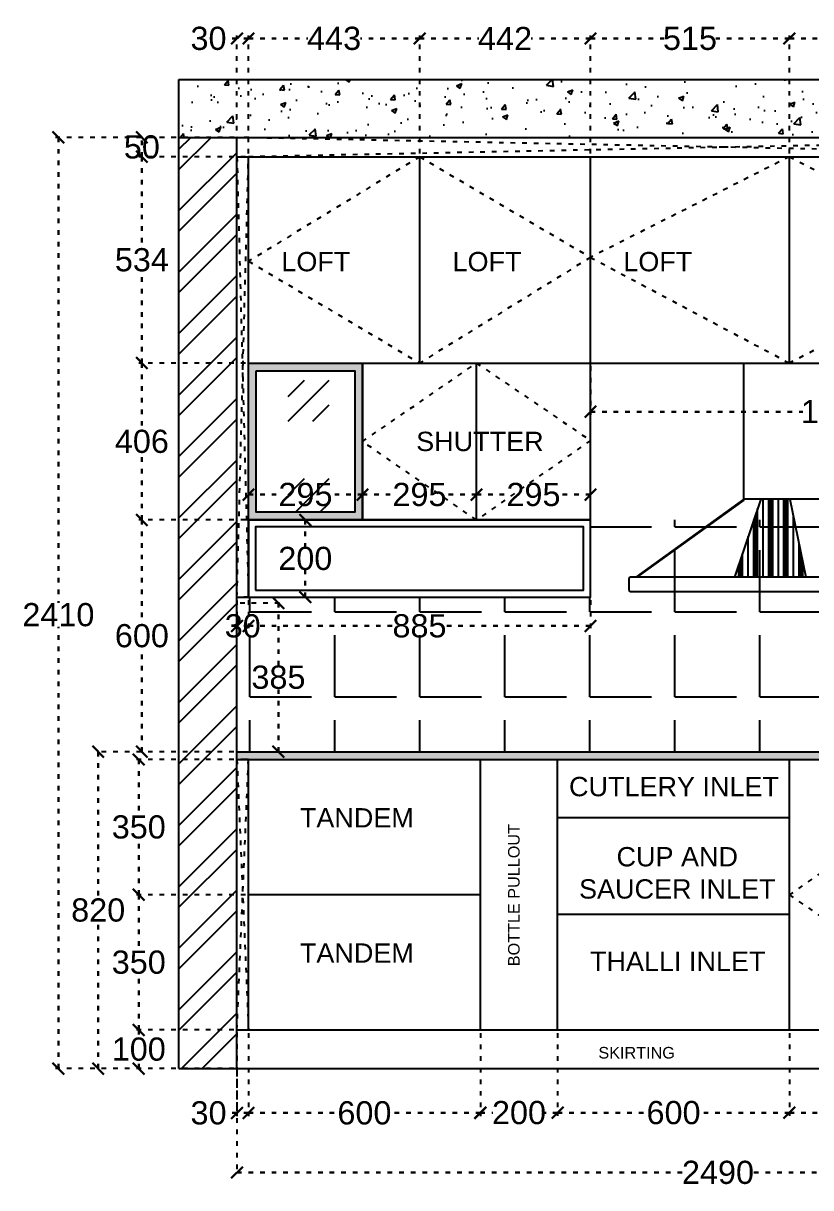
# Model space of a CAD drawing. Header units: millimetres. Extents: x 221542 to 643377, y 20779 to 241923.
# Drawn here: x 270674 to 272712, y 119950 to 122963 of the extents above; entities that cross this region are included whole.
import ezdxf

# ---------------------------------------------------------------- set-up
doc = ezdxf.new("R2010")
doc.units = ezdxf.units.MM
doc.header["$MEASUREMENT"] = 0
doc.linetypes.add('ACAD_ISO03W100', pattern=[30, 12, -18])
doc.layers.add('Walls', color=253, linetype='Continuous')
doc.styles.get("Standard").update_dxf_attribs({"font": 'arial.ttf'})
doc.dimstyles.get("Standard").update_dxf_attribs({"dimtxt": 60, "dimasz": 30, "dimexe": 7.75, "dimexo": 8.13, "dimgap": 0.63, "dimtad": 0, "dimtih": 1, "dimtoh": 1, "dimdec": 0, "dimzin": 0, "dimtxsty": 'Standard', "dimblk": 'OBLIQUE', "dimcen": 2.25, "dimclrd": 1, "dimclre": 1, "dimclrt": 1, "dimadec": 0, "dimazin": 0, "dimtfac": 1, "dimtdec": 0, "dimtofl": 0, "dimtmove": 0, "dimatfit": 3, "dimfxl": 1, "dimtolj": 1, "dimtzin": 0, "dimlwd": 30, "dimarcsym": 0})

# ---------------------------------------------------------------- blocks, each defined once
blk = doc.blocks.new('_Oblique')
at = {"color": 0, "linetype": 'ByBlock', "lineweight": -2}
blk.add_line((-0.5, -0.5), (0.5, 0.5), dxfattribs=at)
blk = doc.blocks.new('*D530')
at = {"layer": 'Defpoints', "color": 0, "linetype": 'ACAD_ISO03W100', "transparency": 16777216}
for p in [(270765, 122668), (271077, 122668), (271077, 120258)]:
    blk.add_point(p, dxfattribs=at)
at = {"layer": 'Walls', "color": 1, "linetype": 'ACAD_ISO03W100', "lineweight": -2, "transparency": 16777216}
for p, q in [((271068.9, 122668), (270757.3, 122668)), ((271068.9, 120258), (270757.3, 120258))]:
    blk.add_line(p, q, dxfattribs=at)
at = {"layer": 'Walls', "color": 1, "linetype": 'ACAD_ISO03W100', "lineweight": 30, "transparency": 16777216}
for p, q in [((270765, 122668), (270765, 121463.6)), ((270765, 120258), (270765, 121401.1))]:
    blk.add_line(p, q, dxfattribs=at)
at = {"layer": 'Walls', "color": 1, "linetype": 'ACAD_ISO03W100', "lineweight": 30, "transparency": 16777216, "xscale": 30, "yscale": 30, "zscale": 30}
for p, rotation in [((270765, 122668), 90), ((270765, 120258), 270)]:
    blk.add_blockref('_Oblique', p, dxfattribs=dict(at, rotation=rotation))
at = {"layer": 'Walls', "color": 1, "linetype": 'ACAD_ISO03W100', "transparency": 16777216, "insert": (270765, 121432.4), "char_height": 60, "attachment_point": 5}
blk.add_mtext('\\A1;2410', dxfattribs=at)
blk = doc.blocks.new('*D531')
at = {"layer": 'Defpoints', "color": 0, "linetype": 'ACAD_ISO03W100', "transparency": 16777216}
for p in [(271227.1, 120359.3), (271257, 120358), (271227.1, 120143)]:
    blk.add_point(p, dxfattribs=at)
at = {"layer": 'Walls', "color": 1, "linetype": 'ACAD_ISO03W100', "lineweight": -2, "transparency": 16777216}
for p, q in [((271227.1, 120351.2), (271227.1, 120135.2)), ((271257, 120349.9), (271257, 120135.2))]:
    blk.add_line(p, q, dxfattribs=at)
at = {"layer": 'Walls', "color": 1, "linetype": 'ACAD_ISO03W100', "lineweight": 30, "transparency": 16777216}
for p, q in [((271227.1, 120143), (271197.1, 120143)), ((271257, 120143), (271227.1, 120143))]:
    blk.add_line(p, q, dxfattribs=at)
at = {"layer": 'Walls', "color": 1, "linetype": 'ACAD_ISO03W100', "lineweight": 30, "transparency": 16777216, "xscale": 30, "yscale": 30, "zscale": 30, "rotation": 180}
blk.add_blockref('_Oblique', (271227.1, 120143), dxfattribs=at)
at = {"layer": 'Walls', "color": 1, "linetype": 'ACAD_ISO03W100', "lineweight": 30, "transparency": 16777216, "xscale": 30, "yscale": 30, "zscale": 30}
blk.add_blockref('_Oblique', (271257, 120143), dxfattribs=at)
at = {"layer": 'Walls', "color": 1, "linetype": 'ACAD_ISO03W100', "transparency": 16777216, "insert": (271153.6, 120143), "char_height": 60, "attachment_point": 5}
blk.add_mtext('\\A1;30', dxfattribs=at)
blk = doc.blocks.new('*D532')
at = {"layer": 'Defpoints', "color": 0, "linetype": 'ACAD_ISO03W100', "transparency": 16777216}
for p in [(271257, 120358), (271857, 120358), (271857, 120143)]:
    blk.add_point(p, dxfattribs=at)
at = {"layer": 'Walls', "color": 1, "linetype": 'ACAD_ISO03W100', "lineweight": -2, "transparency": 16777216}
for p, q in [((271257, 120349.9), (271257, 120135.2)), ((271857, 120349.9), (271857, 120135.2))]:
    blk.add_line(p, q, dxfattribs=at)
at = {"layer": 'Walls', "color": 1, "linetype": 'ACAD_ISO03W100', "lineweight": 30, "transparency": 16777216}
for p, q in [((271257, 120143), (271490, 120143)), ((271857, 120143), (271624, 120143))]:
    blk.add_line(p, q, dxfattribs=at)
at = {"layer": 'Walls', "color": 1, "linetype": 'ACAD_ISO03W100', "lineweight": 30, "transparency": 16777216, "xscale": 30, "yscale": 30, "zscale": 30, "rotation": 180}
blk.add_blockref('_Oblique', (271257, 120143), dxfattribs=at)
at = {"layer": 'Walls', "color": 1, "linetype": 'ACAD_ISO03W100', "lineweight": 30, "transparency": 16777216, "xscale": 30, "yscale": 30, "zscale": 30}
blk.add_blockref('_Oblique', (271857, 120143), dxfattribs=at)
at = {"layer": 'Walls', "color": 1, "linetype": 'ACAD_ISO03W100', "transparency": 16777216, "insert": (271557, 120143), "char_height": 60, "attachment_point": 5}
blk.add_mtext('\\A1;600', dxfattribs=at)
blk = doc.blocks.new('*D533')
at = {"layer": 'Defpoints', "color": 0, "linetype": 'ACAD_ISO03W100', "transparency": 16777216}
for p in [(271857, 120358), (272057, 120358), (272057, 120143.7)]:
    blk.add_point(p, dxfattribs=at)
at = {"layer": 'Walls', "color": 1, "linetype": 'ACAD_ISO03W100', "lineweight": -2, "transparency": 16777216}
for p, q in [((271857, 120349.9), (271857, 120136)), ((272057, 120349.9), (272057, 120136))]:
    blk.add_line(p, q, dxfattribs=at)
at = {"layer": 'Walls', "color": 1, "linetype": 'ACAD_ISO03W100', "lineweight": 30, "transparency": 16777216}
for p, q in [((271857, 120143.7), (271889.7, 120143.7)), ((272057, 120143.7), (272024.3, 120143.7))]:
    blk.add_line(p, q, dxfattribs=at)
at = {"layer": 'Walls', "color": 1, "linetype": 'ACAD_ISO03W100', "lineweight": 30, "transparency": 16777216, "xscale": 30, "yscale": 30, "zscale": 30, "rotation": 180}
blk.add_blockref('_Oblique', (271857, 120143.7), dxfattribs=at)
at = {"layer": 'Walls', "color": 1, "linetype": 'ACAD_ISO03W100', "lineweight": 30, "transparency": 16777216, "xscale": 30, "yscale": 30, "zscale": 30}
blk.add_blockref('_Oblique', (272057, 120143.7), dxfattribs=at)
at = {"layer": 'Walls', "color": 1, "linetype": 'ACAD_ISO03W100', "transparency": 16777216, "insert": (271957, 120143.7), "char_height": 60, "attachment_point": 5}
blk.add_mtext('\\A1;200', dxfattribs=at)
blk = doc.blocks.new('*D534')
at = {"layer": 'Defpoints', "color": 0, "linetype": 'ACAD_ISO03W100', "transparency": 16777216}
for p in [(272057, 120358), (272657, 120358), (272057, 120143.7)]:
    blk.add_point(p, dxfattribs=at)
at = {"layer": 'Walls', "color": 1, "linetype": 'ACAD_ISO03W100', "lineweight": -2, "transparency": 16777216}
for p, q in [((272057, 120349.9), (272057, 120136)), ((272657, 120349.9), (272657, 120136))]:
    blk.add_line(p, q, dxfattribs=at)
at = {"layer": 'Walls', "color": 1, "linetype": 'ACAD_ISO03W100', "lineweight": 30, "transparency": 16777216}
for p, q in [((272057, 120143.7), (272290, 120143.7)), ((272657, 120143.7), (272424, 120143.7))]:
    blk.add_line(p, q, dxfattribs=at)
at = {"layer": 'Walls', "color": 1, "linetype": 'ACAD_ISO03W100', "lineweight": 30, "transparency": 16777216, "xscale": 30, "yscale": 30, "zscale": 30, "rotation": 180}
blk.add_blockref('_Oblique', (272057, 120143.7), dxfattribs=at)
at = {"layer": 'Walls', "color": 1, "linetype": 'ACAD_ISO03W100', "lineweight": 30, "transparency": 16777216, "xscale": 30, "yscale": 30, "zscale": 30}
blk.add_blockref('_Oblique', (272657, 120143.7), dxfattribs=at)
at = {"layer": 'Walls', "color": 1, "linetype": 'ACAD_ISO03W100', "transparency": 16777216, "insert": (272357, 120143.7), "char_height": 60, "attachment_point": 5}
blk.add_mtext('\\A1;600', dxfattribs=at)
blk = doc.blocks.new('*D535')
at = {"layer": 'Defpoints', "color": 0, "linetype": 'ACAD_ISO03W100', "transparency": 16777216}
for p in [(272657, 120358), (273157, 120358), (272657, 120143.7)]:
    blk.add_point(p, dxfattribs=at)
at = {"layer": 'Walls', "color": 1, "linetype": 'ACAD_ISO03W100', "lineweight": -2, "transparency": 16777216}
for p, q in [((272657, 120349.9), (272657, 120136)), ((273157, 120349.9), (273157, 120136))]:
    blk.add_line(p, q, dxfattribs=at)
at = {"layer": 'Walls', "color": 1, "linetype": 'ACAD_ISO03W100', "lineweight": 30, "transparency": 16777216}
for p, q in [((272657, 120143.7), (272840.2, 120143.7)), ((273157, 120143.7), (272973.8, 120143.7))]:
    blk.add_line(p, q, dxfattribs=at)
at = {"layer": 'Walls', "color": 1, "linetype": 'ACAD_ISO03W100', "lineweight": 30, "transparency": 16777216, "xscale": 30, "yscale": 30, "zscale": 30, "rotation": 180}
blk.add_blockref('_Oblique', (272657, 120143.7), dxfattribs=at)
at = {"layer": 'Walls', "color": 1, "linetype": 'ACAD_ISO03W100', "lineweight": 30, "transparency": 16777216, "xscale": 30, "yscale": 30, "zscale": 30}
blk.add_blockref('_Oblique', (273157, 120143.7), dxfattribs=at)
at = {"layer": 'Walls', "color": 1, "linetype": 'ACAD_ISO03W100', "transparency": 16777216, "insert": (272907, 120143.7), "char_height": 60, "attachment_point": 5}
blk.add_mtext('\\A1;500', dxfattribs=at)
blk = doc.blocks.new('*D537')
at = {"layer": 'Defpoints', "color": 0, "linetype": 'ACAD_ISO03W100', "transparency": 16777216}
for p in [(270973, 120358), (271227, 120358), (271227, 120258)]:
    blk.add_point(p, dxfattribs=at)
at = {"layer": 'Walls', "color": 1, "linetype": 'ACAD_ISO03W100', "lineweight": -2, "transparency": 16777216}
for p, q in [((271218.9, 120358), (270965.3, 120358)), ((271218.9, 120258), (270965.3, 120258))]:
    blk.add_line(p, q, dxfattribs=at)
at = {"layer": 'Walls', "color": 1, "linetype": 'ACAD_ISO03W100', "lineweight": 30, "transparency": 16777216}
for p, q in [((270973, 120358), (270973, 120339.3)), ((270973, 120258), (270973, 120276.7))]:
    blk.add_line(p, q, dxfattribs=at)
at = {"layer": 'Walls', "color": 1, "linetype": 'ACAD_ISO03W100', "lineweight": 30, "transparency": 16777216, "xscale": 30, "yscale": 30, "zscale": 30}
for p, rotation in [((270973, 120358), 90), ((270973, 120258), 270)]:
    blk.add_blockref('_Oblique', p, dxfattribs=dict(at, rotation=rotation))
at = {"layer": 'Walls', "color": 1, "linetype": 'ACAD_ISO03W100', "transparency": 16777216, "insert": (270973, 120308), "char_height": 60, "attachment_point": 5}
blk.add_mtext('\\A1;100', dxfattribs=at)
blk = doc.blocks.new('*D538')
at = {"layer": 'Defpoints', "color": 0, "linetype": 'ACAD_ISO03W100', "transparency": 16777216}
for p in [(270973, 120708), (271257, 120708), (271227, 120358)]:
    blk.add_point(p, dxfattribs=at)
at = {"layer": 'Walls', "color": 1, "linetype": 'ACAD_ISO03W100', "lineweight": -2, "transparency": 16777216}
for p, q in [((271248.9, 120708), (270965.3, 120708)), ((271218.9, 120358), (270965.3, 120358))]:
    blk.add_line(p, q, dxfattribs=at)
at = {"layer": 'Walls', "color": 1, "linetype": 'ACAD_ISO03W100', "lineweight": 30, "transparency": 16777216}
for p, q in [((270973, 120708), (270973, 120564.3)), ((270973, 120358), (270973, 120501.7))]:
    blk.add_line(p, q, dxfattribs=at)
at = {"layer": 'Walls', "color": 1, "linetype": 'ACAD_ISO03W100', "lineweight": 30, "transparency": 16777216, "xscale": 30, "yscale": 30, "zscale": 30}
for p, rotation in [((270973, 120708), 90), ((270973, 120358), 270)]:
    blk.add_blockref('_Oblique', p, dxfattribs=dict(at, rotation=rotation))
at = {"layer": 'Walls', "color": 1, "linetype": 'ACAD_ISO03W100', "transparency": 16777216, "insert": (270973, 120533), "char_height": 60, "attachment_point": 5}
blk.add_mtext('\\A1;350', dxfattribs=at)
blk = doc.blocks.new('*D539')
at = {"layer": 'Defpoints', "color": 0, "linetype": 'ACAD_ISO03W100', "transparency": 16777216}
for p in [(270973, 121058), (271257, 121058), (271257, 120708)]:
    blk.add_point(p, dxfattribs=at)
at = {"layer": 'Walls', "color": 1, "linetype": 'ACAD_ISO03W100', "lineweight": -2, "transparency": 16777216}
for p, q in [((271248.9, 121058), (270965.3, 121058)), ((271248.9, 120708), (270965.3, 120708))]:
    blk.add_line(p, q, dxfattribs=at)
at = {"layer": 'Walls', "color": 1, "linetype": 'ACAD_ISO03W100', "lineweight": 30, "transparency": 16777216}
for p, q in [((270973, 121058), (270973, 120914.3)), ((270973, 120708), (270973, 120851.7))]:
    blk.add_line(p, q, dxfattribs=at)
at = {"layer": 'Walls', "color": 1, "linetype": 'ACAD_ISO03W100', "lineweight": 30, "transparency": 16777216, "xscale": 30, "yscale": 30, "zscale": 30}
for p, rotation in [((270973, 121058), 90), ((270973, 120708), 270)]:
    blk.add_blockref('_Oblique', p, dxfattribs=dict(at, rotation=rotation))
at = {"layer": 'Walls', "color": 1, "linetype": 'ACAD_ISO03W100', "transparency": 16777216, "insert": (270973, 120883), "char_height": 60, "attachment_point": 5}
blk.add_mtext('\\A1;350', dxfattribs=at)
blk = doc.blocks.new('*D540')
at = {"layer": 'Defpoints', "color": 0, "linetype": 'ACAD_ISO03W100', "transparency": 16777216}
for p in [(270868, 121078), (271227, 121078), (271077, 120258)]:
    blk.add_point(p, dxfattribs=at)
at = {"layer": 'Walls', "color": 1, "linetype": 'ACAD_ISO03W100', "lineweight": -2, "transparency": 16777216}
for p, q in [((271218.9, 121078), (270860.3, 121078)), ((271068.9, 120258), (270860.3, 120258))]:
    blk.add_line(p, q, dxfattribs=at)
at = {"layer": 'Walls', "color": 1, "linetype": 'ACAD_ISO03W100', "lineweight": 30, "transparency": 16777216}
for p, q in [((270868, 121078), (270868, 120699.3)), ((270868, 120258), (270868, 120636.7))]:
    blk.add_line(p, q, dxfattribs=at)
at = {"layer": 'Walls', "color": 1, "linetype": 'ACAD_ISO03W100', "lineweight": 30, "transparency": 16777216, "xscale": 30, "yscale": 30, "zscale": 30}
for p, rotation in [((270868, 121078), 90), ((270868, 120258), 270)]:
    blk.add_blockref('_Oblique', p, dxfattribs=dict(at, rotation=rotation))
at = {"layer": 'Walls', "color": 1, "linetype": 'ACAD_ISO03W100', "transparency": 16777216, "insert": (270868, 120668), "char_height": 60, "attachment_point": 5}
blk.add_mtext('\\A1;820', dxfattribs=at)
blk = doc.blocks.new('*D541')
at = {"layer": 'Defpoints', "color": 0, "linetype": 'ACAD_ISO03W100', "transparency": 16777216}
for p in [(271227, 121463), (271334.5, 121463), (271227, 121078)]:
    blk.add_point(p, dxfattribs=at)
at = {"layer": 'Walls', "color": 1, "linetype": 'ACAD_ISO03W100', "lineweight": -2, "transparency": 16777216}
for p, q in [((271235.1, 121463), (271342.3, 121463)), ((271235.1, 121078), (271342.3, 121078))]:
    blk.add_line(p, q, dxfattribs=at)
at = {"layer": 'Walls', "color": 1, "linetype": 'ACAD_ISO03W100', "lineweight": 30, "transparency": 16777216}
for p, q in [((271334.5, 121463), (271334.5, 121301.8)), ((271334.5, 121078), (271334.5, 121239.2))]:
    blk.add_line(p, q, dxfattribs=at)
at = {"layer": 'Walls', "color": 1, "linetype": 'ACAD_ISO03W100', "lineweight": 30, "transparency": 16777216, "xscale": 30, "yscale": 30, "zscale": 30}
for p, rotation in [((271334.5, 121463), 90), ((271334.5, 121078), 270)]:
    blk.add_blockref('_Oblique', p, dxfattribs=dict(at, rotation=rotation))
at = {"layer": 'Walls', "color": 1, "linetype": 'ACAD_ISO03W100', "transparency": 16777216, "insert": (271334.5, 121270.5), "char_height": 60, "attachment_point": 5}
blk.add_mtext('\\A1;385', dxfattribs=at)
blk = doc.blocks.new('*D542')
at = {"layer": 'Defpoints', "color": 0, "linetype": 'ACAD_ISO03W100', "transparency": 16777216}
for p in [(270981, 121678), (271257, 121678), (271227, 121078)]:
    blk.add_point(p, dxfattribs=at)
at = {"layer": 'Walls', "color": 1, "linetype": 'ACAD_ISO03W100', "lineweight": -2, "transparency": 16777216}
for p, q in [((271248.9, 121678), (270973.3, 121678)), ((271218.9, 121078), (270973.3, 121078))]:
    blk.add_line(p, q, dxfattribs=at)
at = {"layer": 'Walls', "color": 1, "linetype": 'ACAD_ISO03W100', "lineweight": 30, "transparency": 16777216}
for p, q in [((270981, 121678), (270981, 121409.3)), ((270981, 121078), (270981, 121346.7))]:
    blk.add_line(p, q, dxfattribs=at)
at = {"layer": 'Walls', "color": 1, "linetype": 'ACAD_ISO03W100', "lineweight": 30, "transparency": 16777216, "xscale": 30, "yscale": 30, "zscale": 30}
for p, rotation in [((270981, 121678), 90), ((270981, 121078), 270)]:
    blk.add_blockref('_Oblique', p, dxfattribs=dict(at, rotation=rotation))
at = {"layer": 'Walls', "color": 1, "linetype": 'ACAD_ISO03W100', "transparency": 16777216, "insert": (270981, 121378), "char_height": 60, "attachment_point": 5}
blk.add_mtext('\\A1;600', dxfattribs=at)
blk = doc.blocks.new('*D543')
at = {"layer": 'Defpoints', "color": 0, "linetype": 'ACAD_ISO03W100', "transparency": 16777216}
for p in [(270981, 122084), (271257, 122084), (271257, 121678)]:
    blk.add_point(p, dxfattribs=at)
at = {"layer": 'Walls', "color": 1, "linetype": 'ACAD_ISO03W100', "lineweight": -2, "transparency": 16777216}
for p, q in [((271248.9, 122084), (270973.3, 122084)), ((271248.9, 121678), (270973.3, 121678))]:
    blk.add_line(p, q, dxfattribs=at)
at = {"layer": 'Walls', "color": 1, "linetype": 'ACAD_ISO03W100', "lineweight": 30, "transparency": 16777216}
for p, q in [((270981, 122084), (270981, 121912.3)), ((270981, 121678), (270981, 121849.7))]:
    blk.add_line(p, q, dxfattribs=at)
at = {"layer": 'Walls', "color": 1, "linetype": 'ACAD_ISO03W100', "lineweight": 30, "transparency": 16777216, "xscale": 30, "yscale": 30, "zscale": 30}
for p, rotation in [((270981, 122084), 90), ((270981, 121678), 270)]:
    blk.add_blockref('_Oblique', p, dxfattribs=dict(at, rotation=rotation))
at = {"layer": 'Walls', "color": 1, "linetype": 'ACAD_ISO03W100', "transparency": 16777216, "insert": (270981, 121881), "char_height": 60, "attachment_point": 5}
blk.add_mtext('\\A1;406', dxfattribs=at)
blk = doc.blocks.new('*D544')
at = {"layer": 'Defpoints', "color": 0, "linetype": 'ACAD_ISO03W100', "transparency": 16777216}
for p in [(270981, 122618), (271257, 122618), (271257, 122084)]:
    blk.add_point(p, dxfattribs=at)
at = {"layer": 'Walls', "color": 1, "linetype": 'ACAD_ISO03W100', "lineweight": -2, "transparency": 16777216}
for p, q in [((271248.9, 122618), (270973.3, 122618)), ((271248.9, 122084), (270973.3, 122084))]:
    blk.add_line(p, q, dxfattribs=at)
at = {"layer": 'Walls', "color": 1, "linetype": 'ACAD_ISO03W100', "lineweight": 30, "transparency": 16777216}
for p, q in [((270981, 122618), (270981, 122382.3)), ((270981, 122084), (270981, 122319.7))]:
    blk.add_line(p, q, dxfattribs=at)
at = {"layer": 'Walls', "color": 1, "linetype": 'ACAD_ISO03W100', "lineweight": 30, "transparency": 16777216, "xscale": 30, "yscale": 30, "zscale": 30}
for p, rotation in [((270981, 122618), 90), ((270981, 122084), 270)]:
    blk.add_blockref('_Oblique', p, dxfattribs=dict(at, rotation=rotation))
at = {"layer": 'Walls', "color": 1, "linetype": 'ACAD_ISO03W100', "transparency": 16777216, "insert": (270981, 122351), "char_height": 60, "attachment_point": 5}
blk.add_mtext('\\A1;534', dxfattribs=at)
blk = doc.blocks.new('*D545')
at = {"layer": 'Defpoints', "color": 0, "linetype": 'ACAD_ISO03W100', "transparency": 16777216}
for p in [(270981, 122668), (271228, 122668), (271227, 122618)]:
    blk.add_point(p, dxfattribs=at)
at = {"layer": 'Walls', "color": 1, "linetype": 'ACAD_ISO03W100', "lineweight": -2, "transparency": 16777216}
for p, q in [((271219.9, 122668), (270973.3, 122668)), ((271218.9, 122618), (270973.3, 122618))]:
    blk.add_line(p, q, dxfattribs=at)
at = {"layer": 'Walls', "color": 1, "linetype": 'ACAD_ISO03W100', "lineweight": 30, "transparency": 16777216}
blk.add_line((270981, 122618), (270981, 122668), dxfattribs=at)
at = {"layer": 'Walls', "color": 1, "linetype": 'ACAD_ISO03W100', "lineweight": 30, "transparency": 16777216, "xscale": 30, "yscale": 30, "zscale": 30}
for p, rotation in [((270981, 122668), 90), ((270981, 122618), 270)]:
    blk.add_blockref('_Oblique', p, dxfattribs=dict(at, rotation=rotation))
at = {"layer": 'Walls', "color": 1, "linetype": 'ACAD_ISO03W100', "transparency": 16777216, "insert": (270981, 122643), "char_height": 60, "attachment_point": 5}
blk.add_mtext('\\A1;50', dxfattribs=at)
blk = doc.blocks.new('*D546')
at = {"layer": 'Defpoints', "color": 0, "linetype": 'ACAD_ISO03W100', "transparency": 16777216}
for p in [(271552, 121743.5), (271257, 121678), (271552, 121678)]:
    blk.add_point(p, dxfattribs=at)
at = {"layer": 'Walls', "color": 1, "linetype": 'ACAD_ISO03W100', "lineweight": -2, "transparency": 16777216}
for p, q in [((271257, 121686.1), (271257, 121751.2)), ((271552, 121686.1), (271552, 121751.2))]:
    blk.add_line(p, q, dxfattribs=at)
at = {"layer": 'Walls', "color": 1, "linetype": 'ACAD_ISO03W100', "lineweight": 30, "transparency": 16777216}
for p, q in [((271257, 121743.5), (271336.9, 121743.5)), ((271552, 121743.5), (271472.1, 121743.5))]:
    blk.add_line(p, q, dxfattribs=at)
at = {"layer": 'Walls', "color": 1, "linetype": 'ACAD_ISO03W100', "lineweight": 30, "transparency": 16777216, "xscale": 30, "yscale": 30, "zscale": 30, "rotation": 180}
blk.add_blockref('_Oblique', (271257, 121743.5), dxfattribs=at)
at = {"layer": 'Walls', "color": 1, "linetype": 'ACAD_ISO03W100', "lineweight": 30, "transparency": 16777216, "xscale": 30, "yscale": 30, "zscale": 30}
blk.add_blockref('_Oblique', (271552, 121743.5), dxfattribs=at)
at = {"layer": 'Walls', "color": 1, "linetype": 'ACAD_ISO03W100', "transparency": 16777216, "insert": (271404.5, 121743.5), "char_height": 60, "attachment_point": 5}
blk.add_mtext('\\A1;295', dxfattribs=at)
blk = doc.blocks.new('*D547')
at = {"layer": 'Defpoints', "color": 0, "linetype": 'ACAD_ISO03W100', "transparency": 16777216}
for p in [(271847, 121743.5), (271552, 121678), (271847, 121678)]:
    blk.add_point(p, dxfattribs=at)
at = {"layer": 'Walls', "color": 1, "linetype": 'ACAD_ISO03W100', "lineweight": -2, "transparency": 16777216}
for p, q in [((271552, 121686.1), (271552, 121751.2)), ((271847, 121686.1), (271847, 121751.2))]:
    blk.add_line(p, q, dxfattribs=at)
at = {"layer": 'Walls', "color": 1, "linetype": 'ACAD_ISO03W100', "lineweight": 30, "transparency": 16777216}
for p, q in [((271552, 121743.5), (271631.9, 121743.5)), ((271847, 121743.5), (271767.1, 121743.5))]:
    blk.add_line(p, q, dxfattribs=at)
at = {"layer": 'Walls', "color": 1, "linetype": 'ACAD_ISO03W100', "lineweight": 30, "transparency": 16777216, "xscale": 30, "yscale": 30, "zscale": 30, "rotation": 180}
blk.add_blockref('_Oblique', (271552, 121743.5), dxfattribs=at)
at = {"layer": 'Walls', "color": 1, "linetype": 'ACAD_ISO03W100', "lineweight": 30, "transparency": 16777216, "xscale": 30, "yscale": 30, "zscale": 30}
blk.add_blockref('_Oblique', (271847, 121743.5), dxfattribs=at)
at = {"layer": 'Walls', "color": 1, "linetype": 'ACAD_ISO03W100', "transparency": 16777216, "insert": (271699.5, 121743.5), "char_height": 60, "attachment_point": 5}
blk.add_mtext('\\A1;295', dxfattribs=at)
blk = doc.blocks.new('*D548')
at = {"layer": 'Defpoints', "color": 0, "linetype": 'ACAD_ISO03W100', "transparency": 16777216}
for p in [(272142, 121743.5), (271847, 121678), (272142, 121678)]:
    blk.add_point(p, dxfattribs=at)
at = {"layer": 'Walls', "color": 1, "linetype": 'ACAD_ISO03W100', "lineweight": -2, "transparency": 16777216}
for p, q in [((271847, 121686.1), (271847, 121751.2)), ((272142, 121686.1), (272142, 121751.2))]:
    blk.add_line(p, q, dxfattribs=at)
at = {"layer": 'Walls', "color": 1, "linetype": 'ACAD_ISO03W100', "lineweight": 30, "transparency": 16777216}
for p, q in [((271847, 121743.5), (271926.9, 121743.5)), ((272142, 121743.5), (272062.1, 121743.5))]:
    blk.add_line(p, q, dxfattribs=at)
at = {"layer": 'Walls', "color": 1, "linetype": 'ACAD_ISO03W100', "lineweight": 30, "transparency": 16777216, "xscale": 30, "yscale": 30, "zscale": 30, "rotation": 180}
blk.add_blockref('_Oblique', (271847, 121743.5), dxfattribs=at)
at = {"layer": 'Walls', "color": 1, "linetype": 'ACAD_ISO03W100', "lineweight": 30, "transparency": 16777216, "xscale": 30, "yscale": 30, "zscale": 30}
blk.add_blockref('_Oblique', (272142, 121743.5), dxfattribs=at)
at = {"layer": 'Walls', "color": 1, "linetype": 'ACAD_ISO03W100', "transparency": 16777216, "insert": (271994.5, 121743.5), "char_height": 60, "attachment_point": 5}
blk.add_mtext('\\A1;295', dxfattribs=at)
blk = doc.blocks.new('*D549')
at = {"layer": 'Defpoints', "color": 0, "linetype": 'ACAD_ISO03W100', "transparency": 16777216}
for p in [(271227, 121478), (271257, 121478), (271227, 121403.5)]:
    blk.add_point(p, dxfattribs=at)
at = {"layer": 'Walls', "color": 1, "linetype": 'ACAD_ISO03W100', "lineweight": -2, "transparency": 16777216}
for p, q in [((271227, 121469.87), (271227, 121395.75)), ((271257, 121469.87), (271257, 121395.75))]:
    blk.add_line(p, q, dxfattribs=at)
at = {"layer": 'Walls', "color": 1, "linetype": 'ACAD_ISO03W100', "lineweight": 30, "transparency": 16777216}
blk.add_line((271257, 121403.5), (271227, 121403.5), dxfattribs=at)
at = {"layer": 'Walls', "color": 1, "linetype": 'ACAD_ISO03W100', "lineweight": 30, "transparency": 16777216, "xscale": 30, "yscale": 30, "zscale": 30, "rotation": 180}
blk.add_blockref('_Oblique', (271227, 121403.5), dxfattribs=at)
at = {"layer": 'Walls', "color": 1, "linetype": 'ACAD_ISO03W100', "lineweight": 30, "transparency": 16777216, "xscale": 30, "yscale": 30, "zscale": 30}
blk.add_blockref('_Oblique', (271257, 121403.5), dxfattribs=at)
at = {"layer": 'Walls', "color": 1, "linetype": 'ACAD_ISO03W100', "transparency": 16777216, "insert": (271242, 121403.5), "char_height": 60, "attachment_point": 5}
blk.add_mtext('\\A1;30', dxfattribs=at)
blk = doc.blocks.new('*D550')
at = {"layer": 'Defpoints', "color": 0, "linetype": 'ACAD_ISO03W100', "transparency": 16777216}
for p in [(271257, 121478), (272142, 121478), (272142, 121403.5)]:
    blk.add_point(p, dxfattribs=at)
at = {"layer": 'Walls', "color": 1, "linetype": 'ACAD_ISO03W100', "lineweight": -2, "transparency": 16777216}
for p, q in [((271257, 121469.9), (271257, 121395.8)), ((272142, 121469.9), (272142, 121395.8))]:
    blk.add_line(p, q, dxfattribs=at)
at = {"layer": 'Walls', "color": 1, "linetype": 'ACAD_ISO03W100', "lineweight": 30, "transparency": 16777216}
for p, q in [((271257, 121403.5), (271632.3, 121403.5)), ((272142, 121403.5), (271766.7, 121403.5))]:
    blk.add_line(p, q, dxfattribs=at)
at = {"layer": 'Walls', "color": 1, "linetype": 'ACAD_ISO03W100', "lineweight": 30, "transparency": 16777216, "xscale": 30, "yscale": 30, "zscale": 30, "rotation": 180}
blk.add_blockref('_Oblique', (271257, 121403.5), dxfattribs=at)
at = {"layer": 'Walls', "color": 1, "linetype": 'ACAD_ISO03W100', "lineweight": 30, "transparency": 16777216, "xscale": 30, "yscale": 30, "zscale": 30}
blk.add_blockref('_Oblique', (272142, 121403.5), dxfattribs=at)
at = {"layer": 'Walls', "color": 1, "linetype": 'ACAD_ISO03W100', "transparency": 16777216, "insert": (271699.5, 121403.5), "char_height": 60, "attachment_point": 5}
blk.add_mtext('\\A1;885', dxfattribs=at)
blk = doc.blocks.new('*D551')
at = {"layer": 'Defpoints', "color": 0, "linetype": 'ACAD_ISO03W100', "transparency": 16777216}
for p in [(271257, 121678), (271404, 121678), (271257, 121478)]:
    blk.add_point(p, dxfattribs=at)
at = {"layer": 'Walls', "color": 1, "linetype": 'ACAD_ISO03W100', "lineweight": -2, "transparency": 16777216}
for p, q in [((271265.1, 121678), (271411.8, 121678)), ((271265.1, 121478), (271411.8, 121478))]:
    blk.add_line(p, q, dxfattribs=at)
at = {"layer": 'Walls', "color": 1, "linetype": 'ACAD_ISO03W100', "lineweight": 30, "transparency": 16777216}
for p, q in [((271404, 121678), (271404, 121609.3)), ((271404, 121478), (271404, 121546.7))]:
    blk.add_line(p, q, dxfattribs=at)
at = {"layer": 'Walls', "color": 1, "linetype": 'ACAD_ISO03W100', "lineweight": 30, "transparency": 16777216, "xscale": 30, "yscale": 30, "zscale": 30}
for p, rotation in [((271404, 121678), 90), ((271404, 121478), 270)]:
    blk.add_blockref('_Oblique', p, dxfattribs=dict(at, rotation=rotation))
at = {"layer": 'Walls', "color": 1, "linetype": 'ACAD_ISO03W100', "transparency": 16777216, "insert": (271404, 121578), "char_height": 60, "attachment_point": 5}
blk.add_mtext('\\A1;200', dxfattribs=at)
blk = doc.blocks.new('*D552')
at = {"layer": 'Defpoints', "color": 0, "linetype": 'ACAD_ISO03W100', "transparency": 16777216}
for p in [(272142, 122084), (273417, 122084), (273417, 121958)]:
    blk.add_point(p, dxfattribs=at)
at = {"layer": 'Walls', "color": 1, "linetype": 'ACAD_ISO03W100', "lineweight": -2, "transparency": 16777216}
for p, q in [((272142, 122075.9), (272142, 121950.2)), ((273417, 122075.9), (273417, 121950.2))]:
    blk.add_line(p, q, dxfattribs=at)
at = {"layer": 'Walls', "color": 1, "linetype": 'ACAD_ISO03W100', "lineweight": 30, "transparency": 16777216}
for p, q in [((272142, 121958), (272691.9, 121958)), ((273417, 121958), (272867.1, 121958))]:
    blk.add_line(p, q, dxfattribs=at)
at = {"layer": 'Walls', "color": 1, "linetype": 'ACAD_ISO03W100', "lineweight": 30, "transparency": 16777216, "xscale": 30, "yscale": 30, "zscale": 30, "rotation": 180}
blk.add_blockref('_Oblique', (272142, 121958), dxfattribs=at)
at = {"layer": 'Walls', "color": 1, "linetype": 'ACAD_ISO03W100', "lineweight": 30, "transparency": 16777216, "xscale": 30, "yscale": 30, "zscale": 30}
blk.add_blockref('_Oblique', (273417, 121958), dxfattribs=at)
at = {"layer": 'Walls', "color": 1, "linetype": 'ACAD_ISO03W100', "transparency": 16777216, "insert": (272779.5, 121958), "char_height": 60, "attachment_point": 5}
blk.add_mtext('\\A1;1275', dxfattribs=at)
blk = doc.blocks.new('*D554')
at = {"layer": 'Defpoints', "color": 0, "linetype": 'ACAD_ISO03W100', "transparency": 16777216}
for p in [(271227, 122924), (271227, 122618), (271257, 122618)]:
    blk.add_point(p, dxfattribs=at)
at = {"layer": 'Walls', "color": 1, "linetype": 'ACAD_ISO03W100', "lineweight": -2, "transparency": 16777216}
for p, q in [((271227, 122626.1), (271227, 122931.8)), ((271257, 122626.1), (271257, 122931.8))]:
    blk.add_line(p, q, dxfattribs=at)
at = {"layer": 'Walls', "color": 1, "linetype": 'ACAD_ISO03W100', "lineweight": 30, "transparency": 16777216}
for p, q in [((271227, 122924), (271197, 122924)), ((271257, 122924), (271227, 122924))]:
    blk.add_line(p, q, dxfattribs=at)
at = {"layer": 'Walls', "color": 1, "linetype": 'ACAD_ISO03W100', "lineweight": 30, "transparency": 16777216, "xscale": 30, "yscale": 30, "zscale": 30, "rotation": 180}
blk.add_blockref('_Oblique', (271227, 122924), dxfattribs=at)
at = {"layer": 'Walls', "color": 1, "linetype": 'ACAD_ISO03W100', "lineweight": 30, "transparency": 16777216, "xscale": 30, "yscale": 30, "zscale": 30}
blk.add_blockref('_Oblique', (271257, 122924), dxfattribs=at)
at = {"layer": 'Walls', "color": 1, "linetype": 'ACAD_ISO03W100', "transparency": 16777216, "insert": (271153.5, 122924), "char_height": 60, "attachment_point": 5}
blk.add_mtext('\\A1;30', dxfattribs=at)
blk = doc.blocks.new('*D555')
at = {"layer": 'Defpoints', "color": 0, "linetype": 'ACAD_ISO03W100', "transparency": 16777216}
for p in [(271700, 122924), (271257, 122618), (271700, 122618)]:
    blk.add_point(p, dxfattribs=at)
at = {"layer": 'Walls', "color": 1, "linetype": 'ACAD_ISO03W100', "lineweight": -2, "transparency": 16777216}
for p, q in [((271257, 122626.1), (271257, 122931.8)), ((271700, 122626.1), (271700, 122931.8))]:
    blk.add_line(p, q, dxfattribs=at)
at = {"layer": 'Walls', "color": 1, "linetype": 'ACAD_ISO03W100', "lineweight": 30, "transparency": 16777216}
for p, q in [((271257, 122924), (271410.4, 122924)), ((271700, 122924), (271546.6, 122924))]:
    blk.add_line(p, q, dxfattribs=at)
at = {"layer": 'Walls', "color": 1, "linetype": 'ACAD_ISO03W100', "lineweight": 30, "transparency": 16777216, "xscale": 30, "yscale": 30, "zscale": 30, "rotation": 180}
blk.add_blockref('_Oblique', (271257, 122924), dxfattribs=at)
at = {"layer": 'Walls', "color": 1, "linetype": 'ACAD_ISO03W100', "lineweight": 30, "transparency": 16777216, "xscale": 30, "yscale": 30, "zscale": 30}
blk.add_blockref('_Oblique', (271700, 122924), dxfattribs=at)
at = {"layer": 'Walls', "color": 1, "linetype": 'ACAD_ISO03W100', "transparency": 16777216, "insert": (271478.5, 122924), "char_height": 60, "attachment_point": 5}
blk.add_mtext('\\A1;443', dxfattribs=at)
blk = doc.blocks.new('*D556')
at = {"layer": 'Defpoints', "color": 0, "linetype": 'ACAD_ISO03W100', "transparency": 16777216}
for p in [(272142, 122924), (271700, 122618), (272142, 122618)]:
    blk.add_point(p, dxfattribs=at)
at = {"layer": 'Walls', "color": 1, "linetype": 'ACAD_ISO03W100', "lineweight": -2, "transparency": 16777216}
for p, q in [((271700, 122626.1), (271700, 122931.8)), ((272142, 122626.1), (272142, 122931.8))]:
    blk.add_line(p, q, dxfattribs=at)
at = {"layer": 'Walls', "color": 1, "linetype": 'ACAD_ISO03W100', "lineweight": 30, "transparency": 16777216}
for p, q in [((271700, 122924), (271853.2, 122924)), ((272142, 122924), (271988.8, 122924))]:
    blk.add_line(p, q, dxfattribs=at)
at = {"layer": 'Walls', "color": 1, "linetype": 'ACAD_ISO03W100', "lineweight": 30, "transparency": 16777216, "xscale": 30, "yscale": 30, "zscale": 30, "rotation": 180}
blk.add_blockref('_Oblique', (271700, 122924), dxfattribs=at)
at = {"layer": 'Walls', "color": 1, "linetype": 'ACAD_ISO03W100', "lineweight": 30, "transparency": 16777216, "xscale": 30, "yscale": 30, "zscale": 30}
blk.add_blockref('_Oblique', (272142, 122924), dxfattribs=at)
at = {"layer": 'Walls', "color": 1, "linetype": 'ACAD_ISO03W100', "transparency": 16777216, "insert": (271921, 122924), "char_height": 60, "attachment_point": 5}
blk.add_mtext('\\A1;442', dxfattribs=at)
blk = doc.blocks.new('*D557')
at = {"layer": 'Defpoints', "color": 0, "linetype": 'ACAD_ISO03W100', "transparency": 16777216}
for p in [(272657, 122924), (272142, 122618), (272657, 122618)]:
    blk.add_point(p, dxfattribs=at)
at = {"layer": 'Walls', "color": 1, "linetype": 'ACAD_ISO03W100', "lineweight": -2, "transparency": 16777216}
for p, q in [((272142, 122626.1), (272142, 122931.8)), ((272657, 122626.1), (272657, 122931.8))]:
    blk.add_line(p, q, dxfattribs=at)
at = {"layer": 'Walls', "color": 1, "linetype": 'ACAD_ISO03W100', "lineweight": 30, "transparency": 16777216}
for p, q in [((272142, 122924), (272332.4, 122924)), ((272657, 122924), (272466.6, 122924))]:
    blk.add_line(p, q, dxfattribs=at)
at = {"layer": 'Walls', "color": 1, "linetype": 'ACAD_ISO03W100', "lineweight": 30, "transparency": 16777216, "xscale": 30, "yscale": 30, "zscale": 30, "rotation": 180}
blk.add_blockref('_Oblique', (272142, 122924), dxfattribs=at)
at = {"layer": 'Walls', "color": 1, "linetype": 'ACAD_ISO03W100', "lineweight": 30, "transparency": 16777216, "xscale": 30, "yscale": 30, "zscale": 30}
blk.add_blockref('_Oblique', (272657, 122924), dxfattribs=at)
at = {"layer": 'Walls', "color": 1, "linetype": 'ACAD_ISO03W100', "transparency": 16777216, "insert": (272399.5, 122924), "char_height": 60, "attachment_point": 5}
blk.add_mtext('\\A1;515', dxfattribs=at)
blk = doc.blocks.new('*D558')
at = {"layer": 'Defpoints', "color": 0, "linetype": 'ACAD_ISO03W100', "transparency": 16777216}
for p in [(272657, 122924), (272657, 122618), (273172, 122618)]:
    blk.add_point(p, dxfattribs=at)
at = {"layer": 'Walls', "color": 1, "linetype": 'ACAD_ISO03W100', "lineweight": -2, "transparency": 16777216}
for p, q in [((272657, 122626.1), (272657, 122931.8)), ((273172, 122626.1), (273172, 122931.8))]:
    blk.add_line(p, q, dxfattribs=at)
at = {"layer": 'Walls', "color": 1, "linetype": 'ACAD_ISO03W100', "lineweight": 30, "transparency": 16777216}
for p, q in [((272657, 122924), (272847.4, 122924)), ((273172, 122924), (272981.6, 122924))]:
    blk.add_line(p, q, dxfattribs=at)
at = {"layer": 'Walls', "color": 1, "linetype": 'ACAD_ISO03W100', "lineweight": 30, "transparency": 16777216, "xscale": 30, "yscale": 30, "zscale": 30, "rotation": 180}
blk.add_blockref('_Oblique', (272657, 122924), dxfattribs=at)
at = {"layer": 'Walls', "color": 1, "linetype": 'ACAD_ISO03W100', "lineweight": 30, "transparency": 16777216, "xscale": 30, "yscale": 30, "zscale": 30}
blk.add_blockref('_Oblique', (273172, 122924), dxfattribs=at)
at = {"layer": 'Walls', "color": 1, "linetype": 'ACAD_ISO03W100', "transparency": 16777216, "insert": (272914.5, 122924), "char_height": 60, "attachment_point": 5}
blk.add_mtext('\\A1;515', dxfattribs=at)
blk = doc.blocks.new('*D561')
at = {"layer": 'Defpoints', "color": 0, "linetype": 'ACAD_ISO03W100', "transparency": 16777216}
for p in [(271227, 120258), (273717, 120258), (273717, 119989)]:
    blk.add_point(p, dxfattribs=at)
at = {"layer": 'Walls', "color": 1, "linetype": 'ACAD_ISO03W100', "lineweight": -2, "transparency": 16777216}
for p, q in [((271227, 120249.87), (271227, 119981.25)), ((273717, 120249.87), (273717, 119981.25))]:
    blk.add_line(p, q, dxfattribs=at)
at = {"layer": 'Walls', "color": 1, "linetype": 'ACAD_ISO03W100', "lineweight": 30, "transparency": 16777216}
for p, q in [((271227, 119989), (272381.37, 119989)), ((273717, 119989), (272562.63, 119989))]:
    blk.add_line(p, q, dxfattribs=at)
at = {"layer": 'Walls', "color": 1, "linetype": 'ACAD_ISO03W100', "lineweight": 30, "transparency": 16777216, "xscale": 30, "yscale": 30, "zscale": 30, "rotation": 180}
blk.add_blockref('_Oblique', (271227, 119989), dxfattribs=at)
at = {"layer": 'Walls', "color": 1, "linetype": 'ACAD_ISO03W100', "lineweight": 30, "transparency": 16777216, "xscale": 30, "yscale": 30, "zscale": 30}
blk.add_blockref('_Oblique', (273717, 119989), dxfattribs=at)
at = {"layer": 'Walls', "color": 1, "linetype": 'ACAD_ISO03W100', "transparency": 16777216, "insert": (272472, 119989), "char_height": 60, "attachment_point": 5}
blk.add_mtext('\\A1;2490', dxfattribs=at)

msp = doc.modelspace()

# ---------------------------------------------------------------- hatches: boundary and pattern name
h = msp.add_hatch()
h.set_pattern_fill('PLASTI', color=256, scale=155.939842, angle=90, style=0)
h.set_pattern_definition([(90, (215578.59, -71616.54), (-38.9849606, 2e-15), []), (90, (215573.716, -71616.54), (-38.9849606, 2e-15), []), (90, (215568.843, -71616.54), (-38.9849606, 2e-15), []), (90, (215554.223, -71616.54), (-38.9849606, 2e-15), [])])
h.paths.add_polyline_path([(272658.1, 121731.4), (272582.7, 121731.4), (272514.9, 121529.6), (272699.6, 121529.6)])
at = {"layer": 'Walls', "linetype": 'ACAD_ISO03W100', "true_color": 0xc7c8ca}
h = msp.add_hatch(dxfattribs=at)
h.set_pattern_fill('AR-CONC', color=9, scale=20)
h.set_pattern_definition([(50, (0, 0), (143.452037, -12.550427), [15, -165]), (355, (0, 0), (-27.75027, 150.43843), [12, -132]), (100.451444, (11.95, -1.05), (115.70177, 137.888), [12.74804, -140.22842]), (46.1842, (0, 40), (213.44827, -33.10386), [22.5, -247.5]), (96.635635, (17.79, 37.24), (186.93239, 194.82372), [19.12207, -210.34275]), (351.18416, (0, 40), (186.93239, 194.82372), [18, -198]), (21, (20, 30), (119.38141, -80.52378), [15, -165]), (326, (20, 30), (48.66307, 145.03001), [12, -132]), (71.451445, (29.95, 23.29), (168.044475, 64.50623), [12.74804, -140.22842]), (37.5, (0, 0), (2.431971, 66.578771), [0, -130.4, 0, -134, 0, -132.5]), (7.5, (0, 0), (52.613907, 78.882342), [0, -76.4, 0, -127.4, 0, -50.5]), (327.5, (-44.6, 0), (106.764487, -4.510974), [0, -50, 0, -156, 0, -207]), (317.5, (-64.6, 0), (116.637234, 20.020996), [0, -65, 0, -103.6, 0, -147])])
h.paths.add_polyline_path([(273867, 122818), (271077, 122818), (271077, 122668), (273867, 122668)])
h = msp.add_hatch(dxfattribs=at)
h.set_pattern_fill('ANSI32', color=9, scale=300)
h.paths.add_polyline_path([(273867, 122668), (273717, 122668), (273717, 120258), (273867, 120258)])
h.paths.add_polyline_path([(271227, 122668), (271077, 122668), (271077, 120258), (271227, 120258)])
h.paths.add_polyline_path([(271180.6, 121341.3), (271303.9, 121341.3), (271303.9, 121464.9), (271180.6, 121464.9)], flags=9)
at = {"layer": 'Walls', "true_color": 0x000000}
h = msp.add_hatch(color=18, dxfattribs=at)
h.dxf.hatch_style = 1
h.paths.add_polyline_path([(271552, 122084), (271257, 122084), (271257, 121678), (271552, 121678)])
h.paths.add_polyline_path([(271532, 122064), (271532, 121698), (271277, 121698), (271277, 122064)], flags=16)
at = {"layer": 'Walls', "true_color": 0xadddf7}
h = msp.add_hatch(dxfattribs=at)
h.set_pattern_fill('GOST_GLASS', color=141, scale=30)
h.set_pattern_definition([(45, (0, 0), (254.55844, 0), [150, -210]), (45, (63.64, 0), (254.55844, 0), [60, -300]), (45, (0, 63.64), (254.55844, 0), [60, -300])])
h.paths.add_polyline_path([(271532, 122064), (271277, 122064), (271277, 121698), (271532, 121698)])
at = {"layer": 'Walls', "linetype": 'ACAD_ISO03W100', "true_color": 0xc7c8ca}
h = msp.add_hatch(dxfattribs=at)
h.set_pattern_fill('ANGLE', color=9, scale=800)
h.set_pattern_definition([(0, (0, 0), (0, 220), [160, -60]), (90, (0, 0), (-220, 1e-14), [160, -60])])
h.paths.add_polyline_path([(273717, 121678), (273417, 121678), (272142, 121678), (272142, 121478), (271257, 121478), (271227, 121478), (271227, 121078), (273717, 121078)])
at = {"layer": 'Walls', "linetype": 'ACAD_ISO03W100', "true_color": 0x000000}
h = msp.add_hatch(color=18, dxfattribs=at)
h.dxf.hatch_style = 1
h.paths.add_polyline_path([(273717, 121078), (271227, 121078), (271227, 121058), (273717, 121058)])

# ---------------------------------------------------------------- linework, layer by layer
for p, q in [((272539.1, 121731.4), (272259.3, 121529.6)), ((272539, 121729.1), (272262.4, 121529.6)), ((272582.7, 121731.4), (272514.9, 121529.6)), ((272658.1, 121731.4), (272699.6, 121529.6)), ((272241, 121525), (272241, 121497.5)), ((273061.9, 121529.6), (272245.5, 121529.6)), ((272245.5, 121492.9), (273061.9, 121492.9))]:
    msp.add_line(p, q)
for centre, start, end in [((272245.5, 121525), 90, 180), ((272245.5, 121497.5), 180, 270)]:
    msp.add_arc(centre, 4.59, start, end)
at = {"layer": 'Walls', "color": 18, "true_color": 0x000000}
for p, q in [((271077, 120258), (271077, 122818)), ((271077, 122818), (273867, 122818)), ((271077, 122668), (273867, 122668)), ((271227, 120258), (271227, 122668)), ((271227, 122618), (273717, 122618)), ((271257, 121478), (271257, 122618)), ((271700, 122084), (271700, 122618)), ((272142, 121478), (272142, 122618)), ((272657, 122084), (272657, 122618)), ((271257, 122084), (273717, 122084)), ((271552, 121678), (271552, 122084)), ((271847, 121678), (271847, 122084)), ((272539, 121729.1), (272539, 122084)), ((272768.4, 121731.4), (272539, 121731.4)), ((271257, 121678), (272142, 121678)), ((271227, 121478), (272142, 121478)), ((271227, 121078), (273717, 121078)), ((271227, 121058), (273717, 121058)), ((271257, 120358), (271257, 121058)), ((271857, 120358), (271857, 121058)), ((272057, 120358), (272057, 121058)), ((272657, 120358), (272657, 121058)), ((272057, 120908), (272657, 120908)), ((271857, 120708), (271257, 120708)), ((272057, 120658), (272657, 120658)), ((271227, 120358), (273717, 120358)), ((271077, 120258), (273867, 120258))]:
    msp.add_line(p, q, dxfattribs=at)
at = {"layer": 'Walls', "color": 240, "linetype": 'ACAD_ISO03W100', "true_color": 0xed1f24}
for points in [[(271227, 122618), (273717, 122668), (273717, 122618), (271227, 122668)], [(271227, 122618), (271257, 121478), (271227, 121478), (271257, 122618)], [(271227, 120358), (271257, 121058), (271227, 121058), (271257, 120358)]]:
    msp.add_lwpolyline(points, dxfattribs=at)
at = {"layer": 'Walls', "color": 9, "linetype": 'ACAD_ISO03W100', "true_color": 0xc7c8ca}
for points in [[(271700, 122618), (271257, 122347.5), (271700, 122084)], [(271700, 122618), (272142, 122357.5), (271700, 122084)], [(272657, 122618), (272142, 122357.5), (272657, 122084)], [(272657, 122618), (273172, 122351), (272657, 122084)], [(271847, 121678), (271552, 121881), (271847, 122084)], [(271847, 122084), (272142, 121883.5), (271847, 121678)], [(273157, 121058), (272657, 120708), (273157, 120358)]]:
    msp.add_lwpolyline(points, dxfattribs=at)
at = {"layer": 'Walls', "color": 18, "true_color": 0x000000}
for points in [[(271257, 122084), (271552, 122084), (271552, 121678), (271257, 121678)], [(271277, 122064), (271532, 122064), (271532, 121698), (271277, 121698)], [(271257, 121478), (272142, 121478), (272142, 121678), (271257, 121678)], [(271275, 121496), (272124, 121496), (272124, 121660), (271275, 121660)]]:
    msp.add_lwpolyline(points, close=True, dxfattribs=at)

# ---------------------------------------------------------------- texts
at = {"color": 7, "char_height": 50, "attachment_point": 1}
for s, width, insert in [('LOFT', 282.386, (271342, 122371.5)), ('LOFT', 282.386, (271785, 122371.5)), ('LOFT', 282.386, (272227, 122371.5)), ('SHUTTER', 282.386, (271691, 121906.2)), ('\\pxqc;CUTLERY INLET ', 1084.346, (271816, 121012.8)), ('TANDEM', 282.386, (271390, 120932)), ('\\pxqc;CUP AND SAUCER INLET ', 590.3, (272071.5, 120831.3)), ('TANDEM', 282.386, (271390, 120582)), ('\\pxqc;THALLI INLET ', 462.73, (272136.5, 120560.5))]:
    msp.add_mtext_dynamic_manual_height_columns(s, width=width, gutter_width=1213, heights=[0], dxfattribs=dict(at, insert=insert))
at = {"color": 18, "true_color": 0x000000, "insert": (271928.7, 120522.9), "char_height": 30, "attachment_point": 1, "rotation": 90}
msp.add_mtext_dynamic_manual_height_columns('BOTTLE PULLOUT', width=373.586, gutter_width=1, heights=[238.1], dxfattribs=at)
at = {"color": 18, "true_color": 0x000000, "insert": (272162.5, 120314), "char_height": 30, "attachment_point": 1}
msp.add_mtext_dynamic_manual_height_columns('SKIRTING', width=2764.543, gutter_width=1, heights=[238.1], dxfattribs=at)

# ---------------------------------------------------------------- dimensions: what is measured, and where the dimension line sits
at = {"layer": 'Walls', "color": 9, "linetype": 'ACAD_ISO03W100', "true_color": 0xc7c8ca}
for base, p1, p2, picture, middle in [((271227, 122924), (271257, 122618), (271227, 122618), '*D554', (271153.5, 122924)), ((271700, 122924), (271257, 122618), (271700, 122618), '*D555', (271478.5, 122924)), ((272142, 122924), (271700, 122618), (272142, 122618), '*D556', (271921, 122924)), ((272657, 122924), (272142, 122618), (272657, 122618), '*D557', (272399.5, 122924)), ((272657, 122924), (273172, 122618), (272657, 122618), '*D558', (272914.5, 122924)), ((273417, 121958), (272142, 122084), (273417, 122084), '*D552', (272779.5, 121958)), ((271552, 121743.5), (271257, 121678), (271552, 121678), '*D546', (271404.5, 121743.5)), ((271847, 121743.5), (271552, 121678), (271847, 121678), '*D547', (271699.5, 121743.5)), ((272142, 121743.5), (271847, 121678), (272142, 121678), '*D548', (271994.5, 121743.5)), ((272142, 121403.5), (271257, 121478), (272142, 121478), '*D550', (271699.5, 121403.5)), ((271227.1, 120143), (271257, 120358), (271227.1, 120359.3), '*D531', (271153.6, 120143)), ((271857, 120143), (271257, 120358), (271857, 120358), '*D532', (271557, 120143)), ((272057, 120143.7), (271857, 120358), (272057, 120358), '*D533', (271957, 120143.7)), ((272057, 120143.7), (272657, 120358), (272057, 120358), '*D534', (272357, 120143.7)), ((272657, 120143.7), (273157, 120358), (272657, 120358), '*D535', (272907, 120143.7)), ((273717, 119989), (271227, 120258), (273717, 120258), '*D561', (272472, 119989))]:
    dim = msp.add_linear_dim(base=base, p1=p1, p2=p2, dimstyle='Standard', dxfattribs=at)
    dim.commit()
    dim.dimension.update_dxf_attribs({"geometry": picture, "text_midpoint": middle})
at = {"layer": 'Walls', "color": 18, "linetype": 'ACAD_ISO03W100', "true_color": 0x000000}
dim = msp.add_linear_dim(base=(270765, 122668), p1=(271077, 120258), p2=(271077, 122668), angle=90, dimstyle='Standard', dxfattribs=at)
dim.commit()
dim.dimension.update_dxf_attribs({"geometry": '*D530', "text_midpoint": (270765, 121432.4), "dimtype": 160})
at = {"layer": 'Walls', "color": 9, "linetype": 'ACAD_ISO03W100', "true_color": 0xc7c8ca}
dim = msp.add_linear_dim(base=(270981, 122668), p1=(271227, 122618), p2=(271228, 122668), angle=90, dimstyle='Standard', dxfattribs=at)
dim.commit()
dim.dimension.update_dxf_attribs({"geometry": '*D545', "text_midpoint": (270981, 122643), "dimtype": 160})
for base, p1, p2, picture, middle in [((270981, 122618), (271257, 122084), (271257, 122618), '*D544', (270981, 122351)), ((270981, 122084), (271257, 121678), (271257, 122084), '*D543', (270981, 121881)), ((270981, 121678), (271227, 121078), (271257, 121678), '*D542', (270981, 121378)), ((271404, 121678), (271257, 121478), (271257, 121678), '*D551', (271404, 121578)), ((271334.5, 121463), (271227, 121078), (271227, 121463), '*D541', (271334.5, 121270.5)), ((270868, 121078), (271077, 120258), (271227, 121078), '*D540', (270868, 120668)), ((270973, 121058), (271257, 120708), (271257, 121058), '*D539', (270973, 120883)), ((270973, 120708), (271227, 120358), (271257, 120708), '*D538', (270973, 120533)), ((270973, 120358), (271227, 120258), (271227, 120358), '*D537', (270973, 120308))]:
    dim = msp.add_linear_dim(base=base, p1=p1, p2=p2, angle=90, dimstyle='Standard', dxfattribs=at)
    dim.commit()
    dim.dimension.update_dxf_attribs({"geometry": picture, "text_midpoint": middle})
dim = msp.add_linear_dim(base=(271227, 121403.5), p1=(271257, 121478), p2=(271227, 121478), dimstyle='Standard', dxfattribs=at)
dim.commit()
dim.dimension.update_dxf_attribs({"geometry": '*D549', "text_midpoint": (271242, 121403.5), "dimtype": 160})

doc.saveas('drawing.dxf')
